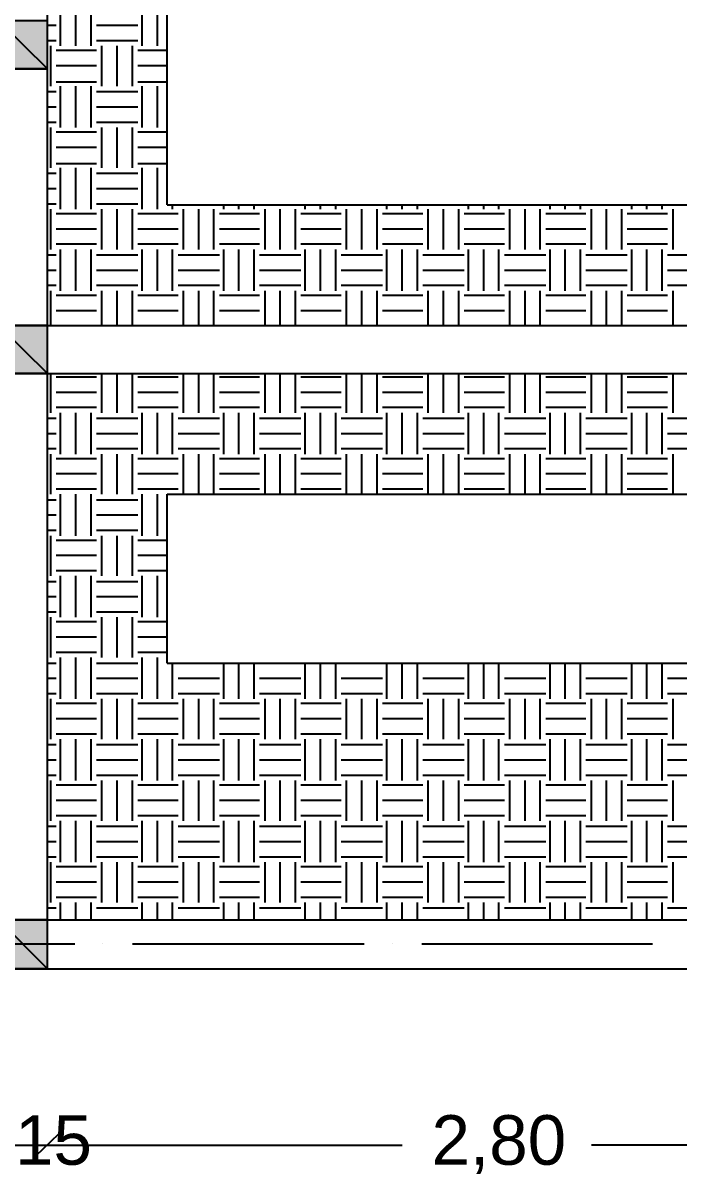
# Model space of a CAD drawing. Header units: millimetres. Extents: x 3504 to 3889, y 1729 to 1927.
# Drawn here: x 3667.34 to 3692.87, y 1728.92 to 1773.69 of the extents above; entities that cross this region are included whole.
import ezdxf

# ---------------------------------------------------------------- set-up
doc = ezdxf.new("R2010")
doc.units = ezdxf.units.MM
doc.styles.add('Arial$001H0', font='arial.ttf')

msp = doc.modelspace()

# ---------------------------------------------------------------- hatches: boundary and pattern name
at = {"true_color": 0x000000}
h = msp.add_hatch(color=18, dxfattribs=at)
h.paths.add_polyline_path([(3668.294, 1773.772), (3666.389, 1773.772), (3668.294, 1771.909)])
h.paths.add_polyline_path([(3666.389, 1773.772), (3668.294, 1771.909), (3666.389, 1771.909)])
h = msp.add_hatch(color=18, dxfattribs=at)
h.paths.add_polyline_path([(3668.294, 1761.919), (3666.389, 1761.919), (3668.294, 1760.056)])
h.paths.add_polyline_path([(3666.389, 1761.919), (3668.294, 1760.056), (3666.389, 1760.056)])
h = msp.add_hatch(color=18, dxfattribs=at)
h.paths.add_polyline_path([(3668.294, 1738.805), (3666.389, 1738.805), (3668.294, 1736.9)])
h.paths.add_polyline_path([(3666.389, 1738.805), (3668.294, 1736.9), (3666.389, 1736.9)])

# ---------------------------------------------------------------- linework, layer by layer
at = {"color": 18, "linetype": 'Continuous', "lineweight": -2, "true_color": 0x000000}
for p, q in [((3668.294, 1736.9), (3668.294, 1813.142)), ((3672.95, 1766.618), (3672.95, 1794.727)), ((3672.95, 1766.618), (3672.95, 1794.727)), ((3668.802, 1772.798), (3668.802, 1774.407)), ((3669.394, 1772.798), (3669.394, 1774.407)), ((3669.987, 1772.798), (3669.987, 1774.407)), ((3671.977, 1772.798), (3671.977, 1774.407)), ((3672.569, 1772.798), (3672.569, 1774.407)), ((3668.294, 1773.603), (3668.632, 1773.603)), ((3670.199, 1773.603), (3671.807, 1773.603)), ((3668.294, 1773.01), (3668.632, 1773.01)), ((3668.421, 1771.232), (3668.421, 1772.798)), ((3670.199, 1773.01), (3671.807, 1773.01)), ((3670.41, 1771.232), (3670.41, 1772.798)), ((3671.003, 1771.232), (3671.003, 1772.798)), ((3671.596, 1771.232), (3671.596, 1772.798)), ((3668.632, 1772.629), (3670.199, 1772.629)), ((3671.807, 1772.629), (3672.95, 1772.629)), ((3613.303, 1771.909), (3668.294, 1771.909)), ((3668.632, 1772.036), (3670.199, 1772.036)), ((3671.807, 1772.036), (3672.95, 1772.036)), ((3668.632, 1771.401), (3670.199, 1771.401)), ((3671.807, 1771.401), (3672.95, 1771.401)), ((3668.294, 1771.02), (3668.632, 1771.02)), ((3668.802, 1769.623), (3668.802, 1771.232)), ((3669.394, 1769.623), (3669.394, 1771.232)), ((3669.987, 1769.623), (3669.987, 1771.232)), ((3670.199, 1771.02), (3671.807, 1771.02)), ((3671.977, 1769.623), (3671.977, 1771.232)), ((3672.569, 1769.623), (3672.569, 1771.232)), ((3668.294, 1770.428), (3668.632, 1770.428)), ((3670.199, 1770.428), (3671.807, 1770.428)), ((3668.294, 1769.835), (3668.632, 1769.835)), ((3668.421, 1768.057), (3668.421, 1769.623)), ((3670.199, 1769.835), (3671.807, 1769.835)), ((3670.41, 1768.057), (3670.41, 1769.623)), ((3671.003, 1768.057), (3671.003, 1769.623)), ((3671.596, 1768.057), (3671.596, 1769.623)), ((3668.632, 1769.454), (3670.199, 1769.454)), ((3671.807, 1769.454), (3672.95, 1769.454)), ((3668.632, 1768.861), (3670.199, 1768.861)), ((3671.807, 1768.861), (3672.95, 1768.861)), ((3668.294, 1767.845), (3668.632, 1767.845)), ((3668.632, 1768.226), (3670.199, 1768.226)), ((3668.802, 1766.448), (3668.802, 1768.057)), ((3669.394, 1766.448), (3669.394, 1768.057)), ((3669.987, 1766.448), (3669.987, 1768.057)), ((3670.199, 1767.845), (3671.807, 1767.845)), ((3671.807, 1768.226), (3672.95, 1768.226)), ((3671.977, 1766.448), (3671.977, 1768.057)), ((3672.569, 1766.448), (3672.569, 1768.057)), ((3668.294, 1767.253), (3668.632, 1767.253)), ((3670.199, 1767.253), (3671.807, 1767.253)), ((3668.294, 1766.66), (3668.632, 1766.66)), ((3670.199, 1766.66), (3671.807, 1766.66)), ((3672.95, 1766.618), (3698.604, 1766.618)), ((3672.95, 1766.618), (3698.604, 1766.618)), ((3673.162, 1766.448), (3673.162, 1766.618)), ((3675.152, 1766.448), (3675.152, 1766.618)), ((3675.744, 1766.448), (3675.744, 1766.618)), ((3676.337, 1766.448), (3676.337, 1766.618)), ((3678.327, 1766.448), (3678.327, 1766.618)), ((3678.919, 1766.448), (3678.919, 1766.618)), ((3679.512, 1766.448), (3679.512, 1766.618)), ((3681.502, 1766.448), (3681.502, 1766.618)), ((3682.094, 1766.448), (3682.094, 1766.618)), ((3682.687, 1766.448), (3682.687, 1766.618)), ((3684.677, 1766.448), (3684.677, 1766.618)), ((3685.269, 1766.448), (3685.269, 1766.618)), ((3685.862, 1766.448), (3685.862, 1766.618)), ((3687.852, 1766.448), (3687.852, 1766.618)), ((3688.444, 1766.448), (3688.444, 1766.618)), ((3689.037, 1766.448), (3689.037, 1766.618)), ((3691.027, 1766.448), (3691.027, 1766.618)), ((3691.619, 1766.448), (3691.619, 1766.618)), ((3692.212, 1766.448), (3692.212, 1766.618)), ((3668.421, 1764.882), (3668.421, 1766.448)), ((3668.632, 1766.279), (3670.199, 1766.279)), ((3670.41, 1764.882), (3670.41, 1766.448)), ((3671.003, 1764.882), (3671.003, 1766.448)), ((3671.596, 1764.882), (3671.596, 1766.448)), ((3671.807, 1766.279), (3673.374, 1766.279)), ((3673.585, 1764.882), (3673.585, 1766.448)), ((3674.178, 1764.882), (3674.178, 1766.448)), ((3674.771, 1764.882), (3674.771, 1766.448)), ((3674.982, 1766.279), (3676.549, 1766.279)), ((3676.76, 1764.882), (3676.76, 1766.448)), ((3677.353, 1764.882), (3677.353, 1766.448)), ((3677.946, 1764.882), (3677.946, 1766.448)), ((3678.157, 1766.279), (3679.724, 1766.279)), ((3679.935, 1764.882), (3679.935, 1766.448)), ((3680.528, 1764.882), (3680.528, 1766.448)), ((3681.121, 1764.882), (3681.121, 1766.448)), ((3681.332, 1766.279), (3682.899, 1766.279)), ((3683.11, 1764.882), (3683.11, 1766.448)), ((3683.703, 1764.882), (3683.703, 1766.448)), ((3684.296, 1764.882), (3684.296, 1766.448)), ((3684.507, 1766.279), (3686.074, 1766.279)), ((3686.285, 1764.882), (3686.285, 1766.448)), ((3686.878, 1764.882), (3686.878, 1766.448)), ((3687.471, 1764.882), (3687.471, 1766.448)), ((3687.682, 1766.279), (3689.249, 1766.279)), ((3689.46, 1764.882), (3689.46, 1766.448)), ((3690.053, 1764.882), (3690.053, 1766.448)), ((3690.646, 1764.882), (3690.646, 1766.448)), ((3690.857, 1766.279), (3692.424, 1766.279)), ((3692.635, 1764.882), (3692.635, 1766.448)), ((3668.632, 1765.686), (3670.199, 1765.686)), ((3671.807, 1765.686), (3673.374, 1765.686)), ((3674.982, 1765.686), (3676.549, 1765.686)), ((3678.157, 1765.686), (3679.724, 1765.686)), ((3681.332, 1765.686), (3682.899, 1765.686)), ((3684.507, 1765.686), (3686.074, 1765.686)), ((3687.682, 1765.686), (3689.249, 1765.686)), ((3690.857, 1765.686), (3692.424, 1765.686)), ((3668.632, 1765.094), (3670.199, 1765.094)), ((3668.802, 1763.273), (3668.802, 1764.882)), ((3669.394, 1763.273), (3669.394, 1764.882)), ((3669.987, 1763.273), (3669.987, 1764.882)), ((3671.807, 1765.094), (3673.374, 1765.094)), ((3671.977, 1763.273), (3671.977, 1764.882)), ((3672.569, 1763.273), (3672.569, 1764.882)), ((3673.162, 1763.273), (3673.162, 1764.882)), ((3674.982, 1765.094), (3676.549, 1765.094)), ((3675.152, 1763.273), (3675.152, 1764.882)), ((3675.744, 1763.273), (3675.744, 1764.882)), ((3676.337, 1763.273), (3676.337, 1764.882)), ((3678.157, 1765.094), (3679.724, 1765.094)), ((3678.327, 1763.273), (3678.327, 1764.882)), ((3678.919, 1763.273), (3678.919, 1764.882)), ((3679.512, 1763.273), (3679.512, 1764.882)), ((3681.332, 1765.094), (3682.899, 1765.094)), ((3681.502, 1763.273), (3681.502, 1764.882)), ((3682.094, 1763.273), (3682.094, 1764.882)), ((3682.687, 1763.273), (3682.687, 1764.882)), ((3684.507, 1765.094), (3686.074, 1765.094)), ((3684.677, 1763.273), (3684.677, 1764.882)), ((3685.269, 1763.273), (3685.269, 1764.882)), ((3685.862, 1763.273), (3685.862, 1764.882)), ((3687.682, 1765.094), (3689.249, 1765.094)), ((3687.852, 1763.273), (3687.852, 1764.882)), ((3688.444, 1763.273), (3688.444, 1764.882)), ((3689.037, 1763.273), (3689.037, 1764.882)), ((3690.857, 1765.094), (3692.424, 1765.094)), ((3691.027, 1763.273), (3691.027, 1764.882)), ((3691.619, 1763.273), (3691.619, 1764.882)), ((3692.212, 1763.273), (3692.212, 1764.882)), ((3668.294, 1764.67), (3668.632, 1764.67)), ((3670.199, 1764.67), (3671.807, 1764.67)), ((3673.374, 1764.67), (3674.982, 1764.67)), ((3676.549, 1764.67), (3678.157, 1764.67)), ((3679.724, 1764.67), (3681.332, 1764.67)), ((3682.899, 1764.67), (3684.507, 1764.67)), ((3686.074, 1764.67), (3687.682, 1764.67)), ((3689.249, 1764.67), (3690.857, 1764.67)), ((3692.424, 1764.67), (3694.032, 1764.67)), ((3668.294, 1764.078), (3668.632, 1764.078)), ((3670.199, 1764.078), (3671.807, 1764.078)), ((3673.374, 1764.078), (3674.982, 1764.078)), ((3676.549, 1764.078), (3678.157, 1764.078)), ((3679.724, 1764.078), (3681.332, 1764.078)), ((3682.899, 1764.078), (3684.507, 1764.078)), ((3686.074, 1764.078), (3687.682, 1764.078)), ((3689.249, 1764.078), (3690.857, 1764.078)), ((3692.424, 1764.078), (3694.032, 1764.078)), ((3668.294, 1763.485), (3668.632, 1763.485)), ((3670.199, 1763.485), (3671.807, 1763.485)), ((3673.374, 1763.485), (3674.982, 1763.485)), ((3676.549, 1763.485), (3678.157, 1763.485)), ((3679.724, 1763.485), (3681.332, 1763.485)), ((3682.899, 1763.485), (3684.507, 1763.485)), ((3686.074, 1763.485), (3687.682, 1763.485)), ((3689.249, 1763.485), (3690.857, 1763.485)), ((3692.424, 1763.485), (3694.032, 1763.485)), ((3668.421, 1761.919), (3668.421, 1763.273)), ((3668.632, 1763.104), (3670.199, 1763.104)), ((3670.41, 1761.919), (3670.41, 1763.273)), ((3671.003, 1761.919), (3671.003, 1763.273)), ((3671.596, 1761.919), (3671.596, 1763.273)), ((3671.807, 1763.104), (3673.374, 1763.104)), ((3673.585, 1761.919), (3673.585, 1763.273)), ((3674.178, 1761.919), (3674.178, 1763.273)), ((3674.771, 1761.919), (3674.771, 1763.273)), ((3674.982, 1763.104), (3676.549, 1763.104)), ((3676.76, 1761.919), (3676.76, 1763.273)), ((3677.353, 1761.919), (3677.353, 1763.273)), ((3677.946, 1761.919), (3677.946, 1763.273)), ((3678.157, 1763.104), (3679.724, 1763.104)), ((3679.935, 1761.919), (3679.935, 1763.273)), ((3680.528, 1761.919), (3680.528, 1763.273)), ((3681.121, 1761.919), (3681.121, 1763.273)), ((3681.332, 1763.104), (3682.899, 1763.104)), ((3683.11, 1761.919), (3683.11, 1763.273)), ((3683.703, 1761.919), (3683.703, 1763.273)), ((3684.296, 1761.919), (3684.296, 1763.273)), ((3684.507, 1763.104), (3686.074, 1763.104)), ((3686.285, 1761.919), (3686.285, 1763.273)), ((3686.878, 1761.919), (3686.878, 1763.273)), ((3687.471, 1761.919), (3687.471, 1763.273)), ((3687.682, 1763.104), (3689.249, 1763.104)), ((3689.46, 1761.919), (3689.46, 1763.273)), ((3690.053, 1761.919), (3690.053, 1763.273)), ((3690.646, 1761.919), (3690.646, 1763.273)), ((3690.857, 1763.104), (3692.424, 1763.104)), ((3692.635, 1761.919), (3692.635, 1763.273)), ((3668.632, 1762.511), (3670.199, 1762.511)), ((3671.807, 1762.511), (3673.374, 1762.511)), ((3674.982, 1762.511), (3676.549, 1762.511)), ((3678.157, 1762.511), (3679.724, 1762.511)), ((3681.332, 1762.511), (3682.899, 1762.511)), ((3684.507, 1762.511), (3686.074, 1762.511)), ((3687.682, 1762.511), (3689.249, 1762.511)), ((3690.857, 1762.511), (3692.424, 1762.511)), ((3572.028, 1761.919), (3705.166, 1761.919)), ((3572.028, 1760.056), (3705.166, 1760.056)), ((3668.421, 1758.532), (3668.421, 1760.056)), ((3668.632, 1759.929), (3670.199, 1759.929)), ((3670.41, 1758.532), (3670.41, 1760.056)), ((3671.003, 1758.532), (3671.003, 1760.056)), ((3671.596, 1758.532), (3671.596, 1760.056)), ((3671.807, 1759.929), (3673.374, 1759.929)), ((3673.585, 1758.532), (3673.585, 1760.056)), ((3674.178, 1758.532), (3674.178, 1760.056)), ((3674.771, 1758.532), (3674.771, 1760.056)), ((3674.982, 1759.929), (3676.549, 1759.929)), ((3676.76, 1758.532), (3676.76, 1760.056)), ((3677.353, 1758.532), (3677.353, 1760.056)), ((3677.946, 1758.532), (3677.946, 1760.056)), ((3678.157, 1759.929), (3679.724, 1759.929)), ((3679.935, 1758.532), (3679.935, 1760.056)), ((3680.528, 1758.532), (3680.528, 1760.056)), ((3681.121, 1758.532), (3681.121, 1760.056)), ((3681.332, 1759.929), (3682.899, 1759.929)), ((3683.11, 1758.532), (3683.11, 1760.056)), ((3683.703, 1758.532), (3683.703, 1760.056)), ((3684.296, 1758.532), (3684.296, 1760.056)), ((3684.507, 1759.929), (3686.074, 1759.929)), ((3686.285, 1758.532), (3686.285, 1760.056)), ((3686.878, 1758.532), (3686.878, 1760.056)), ((3687.471, 1758.532), (3687.471, 1760.056)), ((3687.682, 1759.929), (3689.249, 1759.929)), ((3689.46, 1758.532), (3689.46, 1760.056)), ((3690.053, 1758.532), (3690.053, 1760.056)), ((3690.646, 1758.532), (3690.646, 1760.056)), ((3690.857, 1759.929), (3692.424, 1759.929)), ((3692.635, 1758.532), (3692.635, 1760.056)), ((3668.632, 1759.336), (3670.199, 1759.336)), ((3671.807, 1759.336), (3673.374, 1759.336)), ((3674.982, 1759.336), (3676.549, 1759.336)), ((3678.157, 1759.336), (3679.724, 1759.336)), ((3681.332, 1759.336), (3682.899, 1759.336)), ((3684.507, 1759.336), (3686.074, 1759.336)), ((3687.682, 1759.336), (3689.249, 1759.336)), ((3690.857, 1759.336), (3692.424, 1759.336)), ((3668.632, 1758.744), (3670.199, 1758.744)), ((3668.802, 1756.923), (3668.802, 1758.532)), ((3669.394, 1756.923), (3669.394, 1758.532)), ((3669.987, 1756.923), (3669.987, 1758.532)), ((3671.807, 1758.744), (3673.374, 1758.744)), ((3671.977, 1756.923), (3671.977, 1758.532)), ((3672.569, 1756.923), (3672.569, 1758.532)), ((3673.162, 1756.923), (3673.162, 1758.532)), ((3674.982, 1758.744), (3676.549, 1758.744)), ((3675.152, 1756.923), (3675.152, 1758.532)), ((3675.744, 1756.923), (3675.744, 1758.532)), ((3676.337, 1756.923), (3676.337, 1758.532)), ((3678.157, 1758.744), (3679.724, 1758.744)), ((3678.327, 1756.923), (3678.327, 1758.532)), ((3678.919, 1756.923), (3678.919, 1758.532)), ((3679.512, 1756.923), (3679.512, 1758.532)), ((3681.332, 1758.744), (3682.899, 1758.744)), ((3681.502, 1756.923), (3681.502, 1758.532)), ((3682.094, 1756.923), (3682.094, 1758.532)), ((3682.687, 1756.923), (3682.687, 1758.532)), ((3684.507, 1758.744), (3686.074, 1758.744)), ((3684.677, 1756.923), (3684.677, 1758.532)), ((3685.269, 1756.923), (3685.269, 1758.532)), ((3685.862, 1756.923), (3685.862, 1758.532)), ((3687.682, 1758.744), (3689.249, 1758.744)), ((3687.852, 1756.923), (3687.852, 1758.532)), ((3688.444, 1756.923), (3688.444, 1758.532)), ((3689.037, 1756.923), (3689.037, 1758.532)), ((3690.857, 1758.744), (3692.424, 1758.744)), ((3691.027, 1756.923), (3691.027, 1758.532)), ((3691.619, 1756.923), (3691.619, 1758.532)), ((3692.212, 1756.923), (3692.212, 1758.532)), ((3668.294, 1758.32), (3668.632, 1758.32)), ((3670.199, 1758.32), (3671.807, 1758.32)), ((3673.374, 1758.32), (3674.982, 1758.32)), ((3676.549, 1758.32), (3678.157, 1758.32)), ((3679.724, 1758.32), (3681.332, 1758.32)), ((3682.899, 1758.32), (3684.507, 1758.32)), ((3686.074, 1758.32), (3687.682, 1758.32)), ((3689.249, 1758.32), (3690.857, 1758.32)), ((3692.424, 1758.32), (3694.032, 1758.32)), ((3668.294, 1757.728), (3668.632, 1757.728)), ((3670.199, 1757.728), (3671.807, 1757.728)), ((3673.374, 1757.728), (3674.982, 1757.728)), ((3676.549, 1757.728), (3678.157, 1757.728)), ((3679.724, 1757.728), (3681.332, 1757.728)), ((3682.899, 1757.728), (3684.507, 1757.728)), ((3686.074, 1757.728), (3687.682, 1757.728)), ((3689.249, 1757.728), (3690.857, 1757.728)), ((3692.424, 1757.728), (3694.032, 1757.728)), ((3668.294, 1757.135), (3668.632, 1757.135)), ((3670.199, 1757.135), (3671.807, 1757.135)), ((3673.374, 1757.135), (3674.982, 1757.135)), ((3676.549, 1757.135), (3678.157, 1757.135)), ((3679.724, 1757.135), (3681.332, 1757.135)), ((3682.899, 1757.135), (3684.507, 1757.135)), ((3686.074, 1757.135), (3687.682, 1757.135)), ((3689.249, 1757.135), (3690.857, 1757.135)), ((3692.424, 1757.135), (3694.032, 1757.135)), ((3668.421, 1755.357), (3668.421, 1756.923)), ((3668.632, 1756.754), (3670.199, 1756.754)), ((3670.41, 1755.357), (3670.41, 1756.923)), ((3671.003, 1755.357), (3671.003, 1756.923)), ((3671.596, 1755.357), (3671.596, 1756.923)), ((3671.807, 1756.754), (3673.374, 1756.754)), ((3673.585, 1755.357), (3673.585, 1756.923)), ((3674.178, 1755.357), (3674.178, 1756.923)), ((3674.771, 1755.357), (3674.771, 1756.923)), ((3674.982, 1756.754), (3676.549, 1756.754)), ((3676.76, 1755.357), (3676.76, 1756.923)), ((3677.353, 1755.357), (3677.353, 1756.923)), ((3677.946, 1755.357), (3677.946, 1756.923)), ((3678.157, 1756.754), (3679.724, 1756.754)), ((3679.935, 1755.357), (3679.935, 1756.923)), ((3680.528, 1755.357), (3680.528, 1756.923)), ((3681.121, 1755.357), (3681.121, 1756.923)), ((3681.332, 1756.754), (3682.899, 1756.754)), ((3683.11, 1755.357), (3683.11, 1756.923)), ((3683.703, 1755.357), (3683.703, 1756.923)), ((3684.296, 1755.357), (3684.296, 1756.923)), ((3684.507, 1756.754), (3686.074, 1756.754)), ((3686.285, 1755.357), (3686.285, 1756.923)), ((3686.878, 1755.357), (3686.878, 1756.923)), ((3687.471, 1755.357), (3687.471, 1756.923)), ((3687.682, 1756.754), (3689.249, 1756.754)), ((3689.46, 1755.357), (3689.46, 1756.923)), ((3690.053, 1755.357), (3690.053, 1756.923)), ((3690.646, 1755.357), (3690.646, 1756.923)), ((3690.857, 1756.754), (3692.424, 1756.754)), ((3692.635, 1755.357), (3692.635, 1756.923)), ((3668.632, 1756.161), (3670.199, 1756.161)), ((3671.807, 1756.161), (3673.374, 1756.161)), ((3674.982, 1756.161), (3676.549, 1756.161)), ((3678.157, 1756.161), (3679.724, 1756.161)), ((3681.332, 1756.161), (3682.899, 1756.161)), ((3684.507, 1756.161), (3686.074, 1756.161)), ((3687.682, 1756.161), (3689.249, 1756.161)), ((3690.857, 1756.161), (3692.424, 1756.161)), ((3668.632, 1755.569), (3670.199, 1755.569)), ((3668.802, 1753.748), (3668.802, 1755.357)), ((3669.394, 1753.748), (3669.394, 1755.357)), ((3669.987, 1753.748), (3669.987, 1755.357)), ((3671.807, 1755.569), (3673.374, 1755.569)), ((3671.977, 1753.748), (3671.977, 1755.357)), ((3672.569, 1753.748), (3672.569, 1755.357)), ((3672.95, 1755.357), (3709.823, 1755.357)), ((3672.95, 1748.795), (3672.95, 1755.357)), ((3674.982, 1755.569), (3676.549, 1755.569)), ((3678.157, 1755.569), (3679.724, 1755.569)), ((3681.332, 1755.569), (3682.899, 1755.569)), ((3684.507, 1755.569), (3686.074, 1755.569)), ((3687.682, 1755.569), (3689.249, 1755.569)), ((3690.857, 1755.569), (3692.424, 1755.569)), ((3668.294, 1755.145), (3668.632, 1755.145)), ((3670.199, 1755.145), (3671.807, 1755.145)), ((3668.294, 1754.553), (3668.632, 1754.553)), ((3670.199, 1754.553), (3671.807, 1754.553)), ((3668.294, 1753.96), (3668.632, 1753.96)), ((3670.199, 1753.96), (3671.807, 1753.96)), ((3668.421, 1752.182), (3668.421, 1753.748)), ((3668.632, 1753.579), (3670.199, 1753.579)), ((3670.41, 1752.182), (3670.41, 1753.748)), ((3671.003, 1752.182), (3671.003, 1753.748)), ((3671.596, 1752.182), (3671.596, 1753.748)), ((3671.807, 1753.579), (3672.95, 1753.579)), ((3668.632, 1752.986), (3670.199, 1752.986)), ((3671.807, 1752.986), (3672.95, 1752.986)), ((3668.632, 1752.394), (3670.199, 1752.394)), ((3668.802, 1750.573), (3668.802, 1752.182)), ((3669.394, 1750.573), (3669.394, 1752.182)), ((3669.987, 1750.573), (3669.987, 1752.182)), ((3671.807, 1752.394), (3672.95, 1752.394)), ((3671.977, 1750.573), (3671.977, 1752.182)), ((3672.569, 1750.573), (3672.569, 1752.182)), ((3668.294, 1751.97), (3668.632, 1751.97)), ((3670.199, 1751.97), (3671.807, 1751.97)), ((3668.294, 1751.378), (3668.632, 1751.378)), ((3670.199, 1751.378), (3671.807, 1751.378)), ((3668.294, 1750.785), (3668.632, 1750.785)), ((3668.421, 1749.007), (3668.421, 1750.573)), ((3668.632, 1750.404), (3670.199, 1750.404)), ((3670.199, 1750.785), (3671.807, 1750.785)), ((3670.41, 1749.007), (3670.41, 1750.573)), ((3671.003, 1749.007), (3671.003, 1750.573)), ((3671.596, 1749.007), (3671.596, 1750.573)), ((3671.807, 1750.404), (3672.95, 1750.404)), ((3668.632, 1749.811), (3670.199, 1749.811)), ((3671.807, 1749.811), (3672.95, 1749.811)), ((3668.632, 1749.219), (3670.199, 1749.219)), ((3671.807, 1749.219), (3672.95, 1749.219)), ((3668.294, 1748.795), (3668.632, 1748.795)), ((3668.802, 1747.398), (3668.802, 1749.007)), ((3669.394, 1747.398), (3669.394, 1749.007)), ((3669.987, 1747.398), (3669.987, 1749.007)), ((3670.199, 1748.795), (3671.807, 1748.795)), ((3671.977, 1747.398), (3671.977, 1749.007)), ((3672.569, 1747.398), (3672.569, 1749.007)), ((3672.95, 1748.795), (3723.92, 1748.795)), ((3673.162, 1747.398), (3673.162, 1748.795)), ((3675.152, 1747.398), (3675.152, 1748.795)), ((3675.744, 1747.398), (3675.744, 1748.795)), ((3676.337, 1747.398), (3676.337, 1748.795)), ((3678.327, 1747.398), (3678.327, 1748.795)), ((3678.919, 1747.398), (3678.919, 1748.795)), ((3679.512, 1747.398), (3679.512, 1748.795)), ((3681.502, 1747.398), (3681.502, 1748.795)), ((3682.094, 1747.398), (3682.094, 1748.795)), ((3682.687, 1747.398), (3682.687, 1748.795)), ((3684.677, 1747.398), (3684.677, 1748.795)), ((3685.269, 1747.398), (3685.269, 1748.795)), ((3685.862, 1747.398), (3685.862, 1748.795)), ((3687.852, 1747.398), (3687.852, 1748.795)), ((3688.444, 1747.398), (3688.444, 1748.795)), ((3689.037, 1747.398), (3689.037, 1748.795)), ((3691.027, 1747.398), (3691.027, 1748.795)), ((3691.619, 1747.398), (3691.619, 1748.795)), ((3692.212, 1747.398), (3692.212, 1748.795)), ((3668.294, 1748.203), (3668.632, 1748.203)), ((3670.199, 1748.203), (3671.807, 1748.203)), ((3673.374, 1748.203), (3674.982, 1748.203)), ((3676.549, 1748.203), (3678.157, 1748.203)), ((3679.724, 1748.203), (3681.332, 1748.203)), ((3682.899, 1748.203), (3684.507, 1748.203)), ((3686.074, 1748.203), (3687.682, 1748.203)), ((3689.249, 1748.203), (3690.857, 1748.203)), ((3692.424, 1748.203), (3694.032, 1748.203)), ((3668.294, 1747.61), (3668.632, 1747.61)), ((3668.421, 1745.832), (3668.421, 1747.398)), ((3668.632, 1747.229), (3670.199, 1747.229)), ((3670.199, 1747.61), (3671.807, 1747.61)), ((3670.41, 1745.832), (3670.41, 1747.398)), ((3671.003, 1745.832), (3671.003, 1747.398)), ((3671.596, 1745.832), (3671.596, 1747.398)), ((3671.807, 1747.229), (3673.374, 1747.229)), ((3673.374, 1747.61), (3674.982, 1747.61)), ((3673.585, 1745.832), (3673.585, 1747.398)), ((3674.178, 1745.832), (3674.178, 1747.398)), ((3674.771, 1745.832), (3674.771, 1747.398)), ((3674.982, 1747.229), (3676.549, 1747.229)), ((3676.549, 1747.61), (3678.157, 1747.61)), ((3676.76, 1745.832), (3676.76, 1747.398)), ((3677.353, 1745.832), (3677.353, 1747.398)), ((3677.946, 1745.832), (3677.946, 1747.398)), ((3678.157, 1747.229), (3679.724, 1747.229)), ((3679.724, 1747.61), (3681.332, 1747.61)), ((3679.935, 1745.832), (3679.935, 1747.398)), ((3680.528, 1745.832), (3680.528, 1747.398)), ((3681.121, 1745.832), (3681.121, 1747.398)), ((3681.332, 1747.229), (3682.899, 1747.229)), ((3682.899, 1747.61), (3684.507, 1747.61)), ((3683.11, 1745.832), (3683.11, 1747.398)), ((3683.703, 1745.832), (3683.703, 1747.398)), ((3684.296, 1745.832), (3684.296, 1747.398)), ((3684.507, 1747.229), (3686.074, 1747.229)), ((3686.074, 1747.61), (3687.682, 1747.61)), ((3686.285, 1745.832), (3686.285, 1747.398)), ((3686.878, 1745.832), (3686.878, 1747.398)), ((3687.471, 1745.832), (3687.471, 1747.398)), ((3687.682, 1747.229), (3689.249, 1747.229)), ((3689.249, 1747.61), (3690.857, 1747.61)), ((3689.46, 1745.832), (3689.46, 1747.398)), ((3690.053, 1745.832), (3690.053, 1747.398)), ((3690.646, 1745.832), (3690.646, 1747.398)), ((3690.857, 1747.229), (3692.424, 1747.229)), ((3692.424, 1747.61), (3694.032, 1747.61)), ((3692.635, 1745.832), (3692.635, 1747.398)), ((3668.632, 1746.636), (3670.199, 1746.636)), ((3671.807, 1746.636), (3673.374, 1746.636)), ((3674.982, 1746.636), (3676.549, 1746.636)), ((3678.157, 1746.636), (3679.724, 1746.636)), ((3681.332, 1746.636), (3682.899, 1746.636)), ((3684.507, 1746.636), (3686.074, 1746.636)), ((3687.682, 1746.636), (3689.249, 1746.636)), ((3690.857, 1746.636), (3692.424, 1746.636)), ((3668.632, 1746.044), (3670.199, 1746.044)), ((3671.807, 1746.044), (3673.374, 1746.044)), ((3674.982, 1746.044), (3676.549, 1746.044)), ((3678.157, 1746.044), (3679.724, 1746.044)), ((3681.332, 1746.044), (3682.899, 1746.044)), ((3684.507, 1746.044), (3686.074, 1746.044)), ((3687.682, 1746.044), (3689.249, 1746.044)), ((3690.857, 1746.044), (3692.424, 1746.044)), ((3668.294, 1745.62), (3668.632, 1745.62)), ((3668.802, 1744.223), (3668.802, 1745.832)), ((3669.394, 1744.223), (3669.394, 1745.832)), ((3669.987, 1744.223), (3669.987, 1745.832)), ((3670.199, 1745.62), (3671.807, 1745.62)), ((3671.977, 1744.223), (3671.977, 1745.832)), ((3672.569, 1744.223), (3672.569, 1745.832)), ((3673.162, 1744.223), (3673.162, 1745.832)), ((3673.374, 1745.62), (3674.982, 1745.62)), ((3675.152, 1744.223), (3675.152, 1745.832)), ((3675.744, 1744.223), (3675.744, 1745.832)), ((3676.337, 1744.223), (3676.337, 1745.832)), ((3676.549, 1745.62), (3678.157, 1745.62)), ((3678.327, 1744.223), (3678.327, 1745.832)), ((3678.919, 1744.223), (3678.919, 1745.832)), ((3679.512, 1744.223), (3679.512, 1745.832)), ((3679.724, 1745.62), (3681.332, 1745.62)), ((3681.502, 1744.223), (3681.502, 1745.832)), ((3682.094, 1744.223), (3682.094, 1745.832)), ((3682.687, 1744.223), (3682.687, 1745.832)), ((3682.899, 1745.62), (3684.507, 1745.62)), ((3684.677, 1744.223), (3684.677, 1745.832)), ((3685.269, 1744.223), (3685.269, 1745.832)), ((3685.862, 1744.223), (3685.862, 1745.832)), ((3686.074, 1745.62), (3687.682, 1745.62)), ((3687.852, 1744.223), (3687.852, 1745.832)), ((3688.444, 1744.223), (3688.444, 1745.832)), ((3689.037, 1744.223), (3689.037, 1745.832)), ((3689.249, 1745.62), (3690.857, 1745.62)), ((3691.027, 1744.223), (3691.027, 1745.832)), ((3691.619, 1744.223), (3691.619, 1745.832)), ((3692.212, 1744.223), (3692.212, 1745.832)), ((3692.424, 1745.62), (3694.032, 1745.62)), ((3668.294, 1745.028), (3668.632, 1745.028)), ((3670.199, 1745.028), (3671.807, 1745.028)), ((3673.374, 1745.028), (3674.982, 1745.028)), ((3676.549, 1745.028), (3678.157, 1745.028)), ((3679.724, 1745.028), (3681.332, 1745.028)), ((3682.899, 1745.028), (3684.507, 1745.028)), ((3686.074, 1745.028), (3687.682, 1745.028)), ((3689.249, 1745.028), (3690.857, 1745.028)), ((3692.424, 1745.028), (3694.032, 1745.028)), ((3668.294, 1744.435), (3668.632, 1744.435)), ((3668.421, 1742.657), (3668.421, 1744.223)), ((3670.199, 1744.435), (3671.807, 1744.435)), ((3670.41, 1742.657), (3670.41, 1744.223)), ((3671.003, 1742.657), (3671.003, 1744.223)), ((3671.596, 1742.657), (3671.596, 1744.223)), ((3673.374, 1744.435), (3674.982, 1744.435)), ((3673.585, 1742.657), (3673.585, 1744.223)), ((3674.178, 1742.657), (3674.178, 1744.223)), ((3674.771, 1742.657), (3674.771, 1744.223)), ((3676.549, 1744.435), (3678.157, 1744.435)), ((3676.76, 1742.657), (3676.76, 1744.223)), ((3677.353, 1742.657), (3677.353, 1744.223)), ((3677.946, 1742.657), (3677.946, 1744.223)), ((3679.724, 1744.435), (3681.332, 1744.435)), ((3679.935, 1742.657), (3679.935, 1744.223)), ((3680.528, 1742.657), (3680.528, 1744.223)), ((3681.121, 1742.657), (3681.121, 1744.223)), ((3682.899, 1744.435), (3684.507, 1744.435)), ((3683.11, 1742.657), (3683.11, 1744.223)), ((3683.703, 1742.657), (3683.703, 1744.223)), ((3684.296, 1742.657), (3684.296, 1744.223)), ((3686.074, 1744.435), (3687.682, 1744.435)), ((3686.285, 1742.657), (3686.285, 1744.223)), ((3686.878, 1742.657), (3686.878, 1744.223)), ((3687.471, 1742.657), (3687.471, 1744.223)), ((3689.249, 1744.435), (3690.857, 1744.435)), ((3689.46, 1742.657), (3689.46, 1744.223)), ((3690.053, 1742.657), (3690.053, 1744.223)), ((3690.646, 1742.657), (3690.646, 1744.223)), ((3692.424, 1744.435), (3694.032, 1744.435)), ((3692.635, 1742.657), (3692.635, 1744.223)), ((3668.632, 1744.054), (3670.199, 1744.054)), ((3671.807, 1744.054), (3673.374, 1744.054)), ((3674.982, 1744.054), (3676.549, 1744.054)), ((3678.157, 1744.054), (3679.724, 1744.054)), ((3681.332, 1744.054), (3682.899, 1744.054)), ((3684.507, 1744.054), (3686.074, 1744.054)), ((3687.682, 1744.054), (3689.249, 1744.054)), ((3690.857, 1744.054), (3692.424, 1744.054)), ((3668.632, 1743.461), (3670.199, 1743.461)), ((3671.807, 1743.461), (3673.374, 1743.461)), ((3674.982, 1743.461), (3676.549, 1743.461)), ((3678.157, 1743.461), (3679.724, 1743.461)), ((3681.332, 1743.461), (3682.899, 1743.461)), ((3684.507, 1743.461), (3686.074, 1743.461)), ((3687.682, 1743.461), (3689.249, 1743.461)), ((3690.857, 1743.461), (3692.424, 1743.461)), ((3668.632, 1742.869), (3670.199, 1742.869)), ((3671.807, 1742.869), (3673.374, 1742.869)), ((3674.982, 1742.869), (3676.549, 1742.869)), ((3678.157, 1742.869), (3679.724, 1742.869)), ((3681.332, 1742.869), (3682.899, 1742.869)), ((3684.507, 1742.869), (3686.074, 1742.869)), ((3687.682, 1742.869), (3689.249, 1742.869)), ((3690.857, 1742.869), (3692.424, 1742.869)), ((3668.294, 1742.445), (3668.632, 1742.445)), ((3668.802, 1741.048), (3668.802, 1742.657)), ((3669.394, 1741.048), (3669.394, 1742.657)), ((3669.987, 1741.048), (3669.987, 1742.657)), ((3670.199, 1742.445), (3671.807, 1742.445)), ((3671.977, 1741.048), (3671.977, 1742.657)), ((3672.569, 1741.048), (3672.569, 1742.657)), ((3673.162, 1741.048), (3673.162, 1742.657)), ((3673.374, 1742.445), (3674.982, 1742.445)), ((3675.152, 1741.048), (3675.152, 1742.657)), ((3675.744, 1741.048), (3675.744, 1742.657)), ((3676.337, 1741.048), (3676.337, 1742.657)), ((3676.549, 1742.445), (3678.157, 1742.445)), ((3678.327, 1741.048), (3678.327, 1742.657)), ((3678.919, 1741.048), (3678.919, 1742.657)), ((3679.512, 1741.048), (3679.512, 1742.657)), ((3679.724, 1742.445), (3681.332, 1742.445)), ((3681.502, 1741.048), (3681.502, 1742.657)), ((3682.094, 1741.048), (3682.094, 1742.657)), ((3682.687, 1741.048), (3682.687, 1742.657)), ((3682.899, 1742.445), (3684.507, 1742.445)), ((3684.677, 1741.048), (3684.677, 1742.657)), ((3685.269, 1741.048), (3685.269, 1742.657)), ((3685.862, 1741.048), (3685.862, 1742.657)), ((3686.074, 1742.445), (3687.682, 1742.445)), ((3687.852, 1741.048), (3687.852, 1742.657)), ((3688.444, 1741.048), (3688.444, 1742.657)), ((3689.037, 1741.048), (3689.037, 1742.657)), ((3689.249, 1742.445), (3690.857, 1742.445)), ((3691.027, 1741.048), (3691.027, 1742.657)), ((3691.619, 1741.048), (3691.619, 1742.657)), ((3692.212, 1741.048), (3692.212, 1742.657)), ((3692.424, 1742.445), (3694.032, 1742.445)), ((3668.294, 1741.853), (3668.632, 1741.853)), ((3670.199, 1741.853), (3671.807, 1741.853)), ((3673.374, 1741.853), (3674.982, 1741.853)), ((3676.549, 1741.853), (3678.157, 1741.853)), ((3679.724, 1741.853), (3681.332, 1741.853)), ((3682.899, 1741.853), (3684.507, 1741.853)), ((3686.074, 1741.853), (3687.682, 1741.853)), ((3689.249, 1741.853), (3690.857, 1741.853)), ((3692.424, 1741.853), (3694.032, 1741.853)), ((3668.294, 1741.26), (3668.632, 1741.26)), ((3668.421, 1739.482), (3668.421, 1741.048)), ((3670.199, 1741.26), (3671.807, 1741.26)), ((3670.41, 1739.482), (3670.41, 1741.048)), ((3671.003, 1739.482), (3671.003, 1741.048)), ((3671.596, 1739.482), (3671.596, 1741.048)), ((3673.374, 1741.26), (3674.982, 1741.26)), ((3673.585, 1739.482), (3673.585, 1741.048)), ((3674.178, 1739.482), (3674.178, 1741.048)), ((3674.771, 1739.482), (3674.771, 1741.048)), ((3676.549, 1741.26), (3678.157, 1741.26)), ((3676.76, 1739.482), (3676.76, 1741.048)), ((3677.353, 1739.482), (3677.353, 1741.048)), ((3677.946, 1739.482), (3677.946, 1741.048)), ((3679.724, 1741.26), (3681.332, 1741.26)), ((3679.935, 1739.482), (3679.935, 1741.048)), ((3680.528, 1739.482), (3680.528, 1741.048)), ((3681.121, 1739.482), (3681.121, 1741.048)), ((3682.899, 1741.26), (3684.507, 1741.26)), ((3683.11, 1739.482), (3683.11, 1741.048)), ((3683.703, 1739.482), (3683.703, 1741.048)), ((3684.296, 1739.482), (3684.296, 1741.048)), ((3686.074, 1741.26), (3687.682, 1741.26)), ((3686.285, 1739.482), (3686.285, 1741.048)), ((3686.878, 1739.482), (3686.878, 1741.048)), ((3687.471, 1739.482), (3687.471, 1741.048)), ((3689.249, 1741.26), (3690.857, 1741.26)), ((3689.46, 1739.482), (3689.46, 1741.048)), ((3690.053, 1739.482), (3690.053, 1741.048)), ((3690.646, 1739.482), (3690.646, 1741.048)), ((3692.424, 1741.26), (3694.032, 1741.26)), ((3692.635, 1739.482), (3692.635, 1741.048)), ((3668.632, 1740.879), (3670.199, 1740.879)), ((3671.807, 1740.879), (3673.374, 1740.879)), ((3674.982, 1740.879), (3676.549, 1740.879)), ((3678.157, 1740.879), (3679.724, 1740.879)), ((3681.332, 1740.879), (3682.899, 1740.879)), ((3684.507, 1740.879), (3686.074, 1740.879)), ((3687.682, 1740.879), (3689.249, 1740.879)), ((3690.857, 1740.879), (3692.424, 1740.879)), ((3668.632, 1740.286), (3670.199, 1740.286)), ((3671.807, 1740.286), (3673.374, 1740.286)), ((3674.982, 1740.286), (3676.549, 1740.286)), ((3678.157, 1740.286), (3679.724, 1740.286)), ((3681.332, 1740.286), (3682.899, 1740.286)), ((3684.507, 1740.286), (3686.074, 1740.286)), ((3687.682, 1740.286), (3689.249, 1740.286)), ((3690.857, 1740.286), (3692.424, 1740.286)), ((3668.632, 1739.694), (3670.199, 1739.694)), ((3671.807, 1739.694), (3673.374, 1739.694)), ((3674.982, 1739.694), (3676.549, 1739.694)), ((3678.157, 1739.694), (3679.724, 1739.694)), ((3681.332, 1739.694), (3682.899, 1739.694)), ((3684.507, 1739.694), (3686.074, 1739.694)), ((3687.682, 1739.694), (3689.249, 1739.694)), ((3690.857, 1739.694), (3692.424, 1739.694)), ((3668.294, 1739.27), (3668.632, 1739.27)), ((3668.802, 1738.805), (3668.802, 1739.482)), ((3669.394, 1738.805), (3669.394, 1739.482)), ((3669.987, 1738.805), (3669.987, 1739.482)), ((3670.199, 1739.27), (3671.807, 1739.27)), ((3671.977, 1738.805), (3671.977, 1739.482)), ((3672.569, 1738.805), (3672.569, 1739.482)), ((3673.162, 1738.805), (3673.162, 1739.482)), ((3673.374, 1739.27), (3674.982, 1739.27)), ((3675.152, 1738.805), (3675.152, 1739.482)), ((3675.744, 1738.805), (3675.744, 1739.482)), ((3676.337, 1738.805), (3676.337, 1739.482)), ((3676.549, 1739.27), (3678.157, 1739.27)), ((3678.327, 1738.805), (3678.327, 1739.482)), ((3678.919, 1738.805), (3678.919, 1739.482)), ((3679.512, 1738.805), (3679.512, 1739.482)), ((3679.724, 1739.27), (3681.332, 1739.27)), ((3681.502, 1738.805), (3681.502, 1739.482)), ((3682.094, 1738.805), (3682.094, 1739.482)), ((3682.687, 1738.805), (3682.687, 1739.482)), ((3682.899, 1739.27), (3684.507, 1739.27)), ((3684.677, 1738.805), (3684.677, 1739.482)), ((3685.269, 1738.805), (3685.269, 1739.482)), ((3685.862, 1738.805), (3685.862, 1739.482)), ((3686.074, 1739.27), (3687.682, 1739.27)), ((3687.852, 1738.805), (3687.852, 1739.482)), ((3688.444, 1738.805), (3688.444, 1739.482)), ((3689.037, 1738.805), (3689.037, 1739.482)), ((3689.249, 1739.27), (3690.857, 1739.27)), ((3691.027, 1738.805), (3691.027, 1739.482)), ((3691.619, 1738.805), (3691.619, 1739.482)), ((3692.212, 1738.805), (3692.212, 1739.482)), ((3692.424, 1739.27), (3694.032, 1739.27)), ((3548.914, 1738.805), (3735.773, 1738.805)), ((3660.335, 1737.873), (3669.352, 1737.873)), ((3670.453, 1737.873), (3670.453, 1737.873)), ((3671.596, 1737.873), (3680.613, 1737.873)), ((3681.713, 1737.873), (3681.713, 1737.873)), ((3682.856, 1737.873), (3691.831, 1737.873)), ((3548.914, 1736.9), (3735.773, 1736.9)), ((3668.717, 1730.465), (3667.828, 1729.618)), ((3668.717, 1730.465), (3667.828, 1729.618)), ((3666.389, 1730.042), (3668.294, 1730.042)), ((3668.294, 1730.042), (3669.14, 1730.042)), ((3668.294, 1730.042), (3682.094, 1730.042)), ((3703.261, 1730.042), (3689.46, 1730.042))]:
    msp.add_line(p, q, dxfattribs=at)
for points in [[(3668.294, 1773.772), (3666.389, 1773.772), (3668.294, 1771.909)], [(3666.389, 1773.772), (3668.294, 1771.909), (3666.389, 1771.909)], [(3668.294, 1761.919), (3666.389, 1761.919), (3668.294, 1760.056)], [(3666.389, 1761.919), (3668.294, 1760.056), (3666.389, 1760.056)], [(3668.294, 1738.805), (3666.389, 1738.805), (3668.294, 1736.9)], [(3666.389, 1738.805), (3668.294, 1736.9), (3666.389, 1736.9)]]:
    msp.add_lwpolyline(points, close=True, dxfattribs=at)

# ---------------------------------------------------------------- texts
at = {"color": 18, "true_color": 0x000000, "style": 'Arial$001H0'}
for s, p in [('0,15', (3664.78, 1729.28)), ('2,80', (3683.237, 1729.28))]:
    msp.add_text(s, height=1.9281, dxfattribs=at).set_placement(p)

doc.saveas('drawing.dxf')
